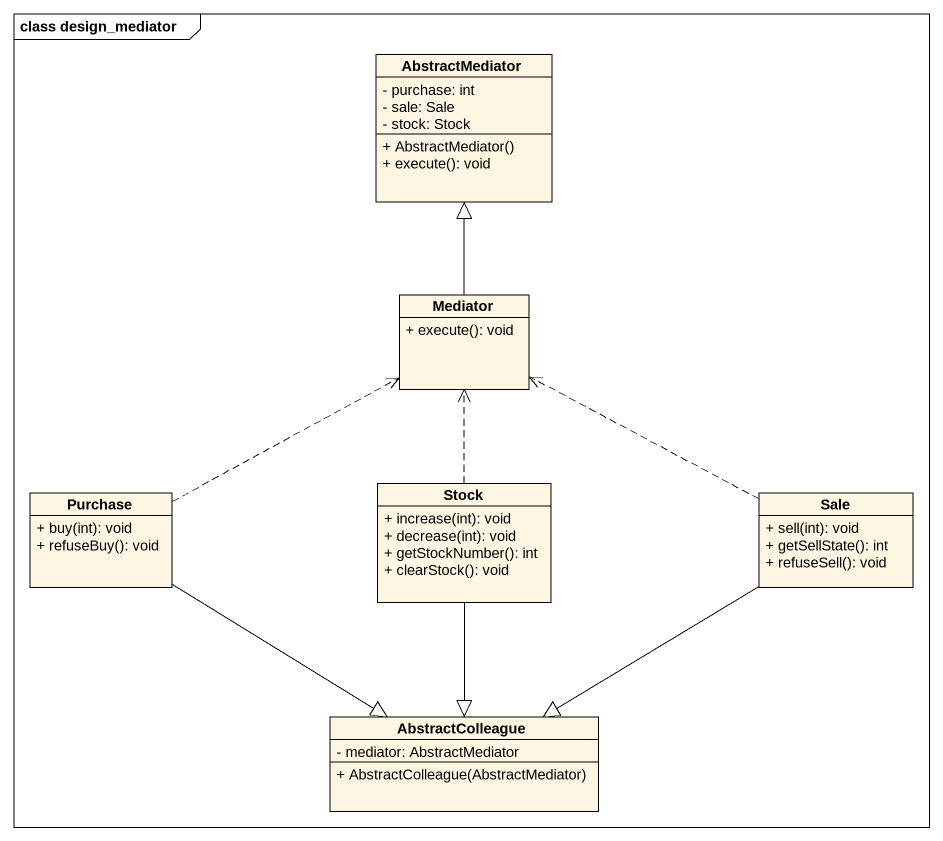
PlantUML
@startuml
mainframe class design_mediator
hide circle
hide empty members
skinparam classAttributeIconSize 0
class AbstractMediator {
  - purchase: int
  - sale: Sale
  - stock: Stock
  + AbstractMediator()
  + execute(): void
}
class Mediator {
  + execute(): void
}
class Purchase {
  + buy(int): void
  + refuseBuy(): void
}
class Stock {
  + increase(int): void
  + decrease(int): void
  + getStockNumber(): int
  + clearStock(): void
}
class Sale {
  + sell(int): void
  + getSellState(): int
  + refuseSell(): void
}
class AbstractColleague {
  - mediator: AbstractMediator
  + AbstractColleague(AbstractMediator)
}
Mediator -up-|> AbstractMediator
Purchase .right.> Mediator
Purchase --|> AbstractColleague
Stock .up.> Mediator
Stock --|> AbstractColleague
Sale .left.> Mediator
Sale --|> AbstractColleague
@enduml
